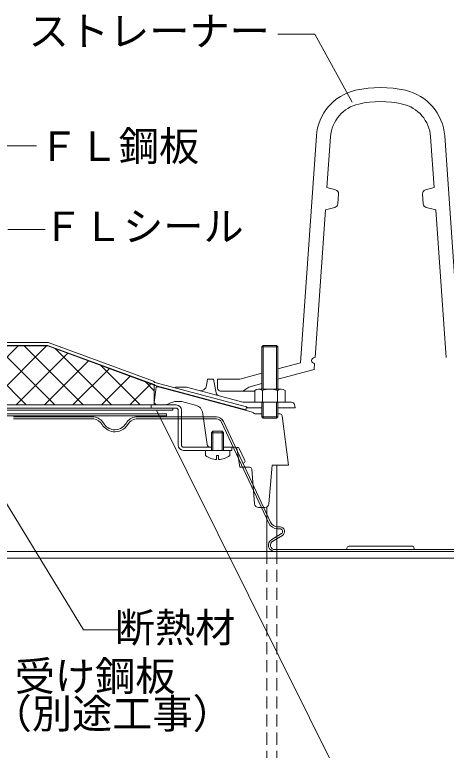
# Model space of a CAD drawing. Units: millimetres, scale not verified. Extents: x -675 to 675, y -471 to 460.
# Drawn here: x -213.8 to 0.8, y -96.2 to 269.6 of the extents above; entities that cross this region are included whole.
import ezdxf
from ezdxf.enums import TextEntityAlignment as Align

# ---------------------------------------------------------------- set-up
doc = ezdxf.new("R2010")
doc.units = ezdxf.units.MM
doc.header["$LTSCALE"] = 5
doc.linetypes.add('DASHED1', pattern=[1.8, 1.2, -0.6])
for name, color, linetype, lineweight in [('1-0_芯・寸法線', 7, 'Continuous', 9), ('1-3_断熱材', 30, 'Continuous', 18), ('1-4_リベットルーフ', 3, 'Continuous', 9), ('1-7_設備', 7, 'Continuous', 9), ('1-8_下地など', 7, 'Continuous', 9), ('1-9_下地鋼板', 1, 'Continuous', 9), ('1-A_元図・躯体', 7, 'Continuous', 9), ('1-D_設備2', 7, 'Continuous', 9)]:
    doc.layers.add(name, color=color, linetype=linetype, lineweight=lineweight)
doc.styles.add('ＭＳ ゴシック', font='')
doc.styles.get('ＭＳ ゴシック').set_extended_font_data('MS Gothic')

msp = doc.modelspace()

# ---------------------------------------------------------------- linework, layer by layer
at = {"layer": '1-0_芯・寸法線'}
for p, q in [((-64.501, 259.873), (-82.977, 259.873)), ((-64.501, 259.873), (-45.998, 226.063)), ((-221.478, 204.438), (-203.003, 204.438)), ((-217.21, 162.863), (-198.735, 162.863)), ((-254.29, 85.968), (-179.653, -36.322)), ((-179.653, -36.322), (-161.178, -36.322))]:
    msp.add_line(p, q, dxfattribs=at)
msp.add_lwpolyline([(-143.254, 72.932), (-21.569, -172.099), (-3.094, -172.099)], dxfattribs=at)
at = {"layer": '1-3_断熱材'}
for p, q in [((-245.553, 104.893), (-197.256, 104.893)), ((-241.415, 75.532), (-212.054, 104.893)), ((-208.027, 75.532), (-237.388, 104.893)), ((-227.273, 75.532), (-197.912, 104.893)), ((-193.885, 75.532), (-223.246, 104.893)), ((-179.743, 75.532), (-209.104, 104.893)), ((-144.414, 85.398), (-197.256, 104.893)), ((-165.601, 75.532), (-193.621, 103.552)), ((-213.131, 75.532), (-187.404, 101.259)), ((-198.988, 75.532), (-177.073, 97.447)), ((-151.459, 75.532), (-171.211, 95.284)), ((-184.846, 75.532), (-166.743, 93.636)), ((-170.704, 75.532), (-156.412, 89.825)), ((-156.562, 75.532), (-146.081, 86.013)), ((-144.414, 82.63), (-148.801, 87.016)), ((-144.414, 85.398), (-144.414, 75.532)), ((-263.677, 75.532), (-144.414, 75.532))]:
    msp.add_line(p, q, dxfattribs=at)
at = {"layer": '1-4_リベットルーフ'}
for p, q in [((-197.345, 106.604), (-242.791, 106.604)), ((-196.652, 106.48), (-144.819, 87.322)), ((-197.614, 105.104), (-242.791, 105.104)), ((-196.92, 104.98), (-144.54, 85.62)), ((-144.064, 86.734), (-144.819, 87.322)), ((-143.931, 85.146), (-144.54, 85.62)), ((-98.541, 74.536), (-144.064, 86.734)), ((-98.929, 73.087), (-143.931, 85.146)), ((-98.929, 73.087), (-98.541, 74.536))]:
    msp.add_line(p, q, dxfattribs=at)
for centre, radius, start in [((-197.345, 104.604), 2, 69.71533), ((-197.292, 104.904), 1.7, 69.715), ((-197.614, 103.104), 2, 69.71532)]:
    msp.add_arc(centre, radius, start, 90, dxfattribs=at)
at = {"layer": '1-7_設備'}
for p, q in [((-71.696, 96.486), (-63.803, 209.369)), ((-58.586, 183.629), (-56.82, 208.881)), ((-5.243, 183.629), (-7.009, 208.881)), ((7.868, 96.486), (-0.026, 209.369)), ((-54.296, 182.54), (-58.586, 183.629)), ((-9.533, 182.54), (-5.243, 183.629)), ((-53.133, 175.584), (-52.792, 180.462)), ((-10.695, 175.584), (-11.036, 180.462)), ((-64.494, 99.129), (-59.355, 172.629)), ((-54.653, 173.781), (-59.355, 172.629)), ((-9.176, 173.781), (-4.474, 172.629)), ((0.666, 99.129), (-4.474, 172.629)), ((-82.914, 93.48), (-71.696, 96.486)), ((-64.914, 93.126), (-64.704, 96.129)), ((-82.914, 88.303), (-64.914, 93.126)), ((-118.407, 85.169), (-117.914, 88.389)), ((-114.914, 88.389), (-117.914, 88.389)), ((-114.914, 88.389), (-113.646, 81.623)), ((-112.914, 83.889), (-112.914, 88.389)), ((-112.914, 88.389), (-101.914, 88.389)), ((-101.914, 88.389), (-90.914, 91.336)), ((-144.414, 76.532), (-143.414, 84.532)), ((-134.002, 84.038), (-133.914, 84.389)), ((-128.355, 84.389), (-133.914, 84.389)), ((-122.149, 82.726), (-128.355, 84.389)), ((-100.414, 82.389), (-97.414, 84.418)), ((-97.414, 84.418), (-90.914, 86.16)), ((-103.513, 74.109), (-130.559, 81.356)), ((-112.198, 80.059), (-122.149, 82.726)), ((-111.414, 82.389), (-94.414, 82.389)), ((-123.43, 75.304), (-129.555, 76.946)), ((-100.365, 76.889), (-112.198, 80.059)), ((-76.144, 76.889), (-100.365, 76.889)), ((-145.914, 73.932), (-145.914, 75.532)), ((-143.414, 75.532), (-145.914, 75.532)), ((-145.914, 73.932), (-133.514, 73.932)), ((-144.414, 76.532), (-143.414, 75.532)), ((-143.414, 75.532), (-133.514, 75.532)), ((-96.197, 72.148), (-103.513, 74.109)), ((-98.541, 74.536), (-98.361, 74.355)), ((-97.651, 74.06), (-90.914, 74.06)), ((-82.914, 74.06), (-74.348, 74.06)), ((-74.673, 75.683), (-74.348, 74.06)), ((-132.514, 72.932), (-132.514, 55.532)), ((-130.914, 55.532), (-130.914, 72.932)), ((-118.104, 55.812), (-120.509, 72.027)), ((-90.914, 71.032), (-94.099, 71.032)), ((-81.794, 71.032), (-82.914, 71.032)), ((-129.914, 54.532), (-115.914, 54.532)), ((-129.914, 52.932), (-105.914, 52.932)), ((-109.914, 54.532), (-104.706, 54.532)), ((-105.914, 52.932), (-105.914, 54.532)), ((-103.223, 53.255), (-101.914, 44.532)), ((-96.931, 44.532), (-101.914, 44.532)), ((-87.401, 26.374), (-85.875, 45.532)), ((-83.429, 45.532), (-83.429, 2.561)), ((-94.561, 26.374), (-95.934, 43.612)), ((-92.567, 24.532), (-89.379, 24.532)), ((-88.429, 24.532), (-88.429, 2.561))]:
    msp.add_line(p, q, dxfattribs=at)
at = {"layer": '1-7_設備', "linetype": 'DASHED1'}
for p, q in [((-88.429, 2.561), (-88.429, -122.439)), ((-83.429, 2.561), (-83.429, -122.439))]:
    msp.add_line(p, q, dxfattribs=at)
at = {"layer": '1-7_設備'}
for points in [[(-143.414, 84.532), (-142.414, 84.532), (-130.559, 81.356)], [(-80.802, 70.16), (-77.624, 45.532), (-85.875, 45.532)]]:
    msp.add_lwpolyline(points, dxfattribs=at)
for centre, radius, start, end in [((-38.864, 207.625), 25, 102.543, 176), ((-31.914, 176.389), 57, 77.457, 102.543), ((-24.965, 207.625), 25, 4, 77.457), ((-38.864, 207.625), 18, 102.543, 176), ((-31.914, 176.389), 50, 77.457, 102.543), ((-24.965, 207.625), 18, 4, 77.457), ((-54.788, 180.601), 2, 356, 75.758), ((-9.041, 180.601), 2, 104.242, 184), ((-55.129, 175.724), 2, 283.772, 356), ((-8.7, 175.724), 2, 184, 256.228), ((-64.704, 97.629), 1.5, 90, 270), ((-121.373, 85.624), 3, 255, 351.293), ((-111.68, 81.991), 2, 190.615, 255.001), ((-111.414, 83.889), 1.5, 180, 270), ((-132.402, 66.32), 11, 75, 123.13), ((-76.144, 75.389), 1.5, 11.31, 90), ((-133.514, 72.932), 2.6, 0, 90), ((-133.514, 72.932), 1, 0, 90), ((-124.465, 71.441), 4, 8.435, 75), ((-97.651, 75.06), 1, 224.77, 270), ((-96.973, 69.251), 3, 44.058, 75), ((-94.099, 72.032), 1, 224.058, 270), ((-81.794, 70.032), 1, 7.353, 90), ((-129.914, 55.532), 2.6, 180, 270), ((-129.914, 55.532), 1, 180, 270), ((-116.62, 56.032), 1.5, 188.435, 270), ((-104.706, 53.032), 1.5, 8.531, 90), ((-96.931, 43.532), 1, 4.555, 90), ((-92.567, 26.532), 2, 184.555, 270), ((-89.395, 26.532), 2, 270, 355.445)]:
    msp.add_arc(centre, radius, start, end, dxfattribs=at)
at = {"layer": '1-8_下地など'}
for p, q in [((-411.803, 2.561), (318.197, 2.561)), ((-411.803, -0.639), (318.197, -0.639))]:
    msp.add_line(p, q, dxfattribs=at)
at = {"layer": '1-9_下地鋼板'}
for p, q in [((-138.318, 71.046), (-263.677, 71.046)), ((-262.826, 70.046), (-138.318, 70.046)), ((-138.318, 70.046), (-138.318, 71.046))]:
    msp.add_line(p, q, dxfattribs=at)
at = {"layer": '1-A_元図・躯体'}
for p, q in [((-214.456, 69.546), (-174.456, 69.546)), ((-113.508, 69.546), (-153.521, 69.546)), ((-214.469, 68.546), (-174.508, 68.546)), ((-113.508, 68.546), (-153.468, 68.546)), ((-87.499, 16.73), (-110.904, 66.921)), ((-86.593, 17.152), (-109.997, 67.344)), ((-103.28, 54.372), (-103.851, 54.164)), ((-99.382, 47.911), (-102.183, 53.917)), ((-99.878, 46.712), (-100.303, 46.557)), ((-81.878, 14.916), (-83.082, 14.916)), ((-86.036, 8.683), (-81.224, 11.517)), ((-81.878, 13.916), (-83.082, 13.916)), ((-85.528, 7.821), (-80.717, 10.655)), ((-48.64, 4.353), (-48.64, 3.561)), ((-47.759, 5.234), (-16.069, 5.234)), ((-15.19, 4.353), (-15.19, 3.561)), ((20.538, 3.561), (-84.366, 3.561)), ((20.538, 2.561), (-84.366, 2.561))]:
    msp.add_line(p, q, dxfattribs=at)
for centre, radius, start, end in [((-175.1, 63.151), 6.427, 29.796, 84.244), ((-152.876, 63.152), 6.426, 95.753, 149.838), ((-113.522, 65.624), 3.922, 26.014, 89.792), ((-175.101, 63.151), 5.428, 29.662, 83.734), ((-163.988, 69.61), 6.426, 210.536, 262.867), ((-163.988, 69.61), 7.426, 262.867, 329.838), ((-163.988, 69.61), 6.426, 262.867, 329.838), ((-152.876, 63.152), 5.426, 96.262, 149.838), ((-113.522, 65.623), 2.923, 26.372, 89.717), ((-163.988, 69.61), 7.426, 210.536, 262.867), ((-102.98, 53.545), 0.88, 25.007, 109.996), ((-100.179, 47.538), 0.88, 290.001, 24.998), ((-83.082, 18.789), 4.873, 204.999, 270), ((-83.082, 18.789), 3.873, 204.999, 270), ((-81.878, 12.627), 2.289, 300.501, 90), ((-81.878, 12.627), 1.289, 300.501, 90), ((-84.366, 5.85), 3.289, 120.501, 270), ((-84.366, 5.85), 2.289, 120.501, 270), ((-47.759, 4.353), 0.88, 90, 180), ((-16.069, 4.353), 0.88, 0, 90)]:
    msp.add_arc(centre, radius, start, end, dxfattribs=at)
at = {"layer": '1-D_設備2'}
for p, q in [((-90.914, 83.389), (-90.914, 104.356)), ((-90.238, 83.389), (-90.238, 105.032)), ((-83.591, 83.389), (-83.591, 105.032)), ((-82.914, 83.389), (-82.914, 104.356)), ((-94.414, 82.667), (-94.414, 76.889)), ((-92.538, 83.389), (-81.291, 83.389)), ((-90.661, 82.667), (-90.661, 76.889)), ((-83.167, 82.667), (-83.167, 76.889)), ((-79.414, 82.667), (-79.414, 76.889)), ((-94.414, 76.889), (-79.414, 76.889)), ((-90.914, 76.889), (-90.914, 69.626)), ((-90.238, 76.889), (-90.238, 68.95)), ((-83.591, 76.889), (-83.591, 68.95)), ((-82.914, 76.889), (-82.914, 69.626)), ((-115.214, 62.532), (-115.914, 61.732)), ((-115.214, 62.532), (-115.214, 52.932)), ((-110.614, 62.532), (-115.214, 62.532)), ((-110.614, 62.532), (-110.614, 52.932)), ((-109.914, 61.732), (-110.614, 62.532)), ((-115.914, 61.732), (-115.914, 52.932)), ((-109.914, 61.732), (-115.914, 61.732)), ((-109.914, 61.732), (-109.914, 52.932)), ((-118.914, 50.332), (-118.914, 52.932)), ((-118.914, 52.932), (-106.914, 52.932)), ((-106.914, 50.332), (-106.914, 52.932)), ((-113.393, 50.332), (-112.435, 50.332)), ((-113.393, 48.344), (-113.393, 50.332)), ((-112.435, 48.344), (-112.435, 50.332))]:
    msp.add_line(p, q, dxfattribs=at)
for points in [[(-82.914, 104.356), (-90.914, 104.356), (-90.238, 105.032), (-83.591, 105.032)], [(-82.914, 69.626), (-90.914, 69.626), (-90.238, 68.95), (-83.591, 68.95)]]:
    msp.add_lwpolyline(points, close=True, dxfattribs=at)
msp.add_lwpolyline([(-263.378, 72.932), (-135.13, 72.932), (-135.13, 73.932), (-263.677, 73.932)], dxfattribs=at)
for centre, radius, start, end in [((-92.538, 80.589), 2.8, 47.926, 132.075), ((-86.914, 73.299), 10.089, 68.198, 111.802), ((-81.291, 80.589), 2.8, 47.926, 132.074), ((-112.914, 58.332), 10, 233.13, 267.254), ((-112.914, 58.332), 10, 272.746, 306.87)]:
    msp.add_arc(centre, radius, start, end, dxfattribs=at)

# ---------------------------------------------------------------- texts
at = {"layer": '1-0_芯・寸法線', "style": 'ＭＳ ゴシック'}
for s, p in [('ストレーナー', (-206.881, 249.75)), ('ＦＬ鋼板', (-202.071, 192.521)), ('ＦＬシール', (-199.921, 152.633)), ('断熱材', (-164.111, -46.905)), ('受け鋼板', (-213.837, -71.08)), ('（別途工事）', (-225.302, -89.71))]:
    msp.add_text(s, height=14.66, dxfattribs=at).set_placement(p, align=Align.BOTTOM_LEFT)

doc.saveas('drawing.dxf')
